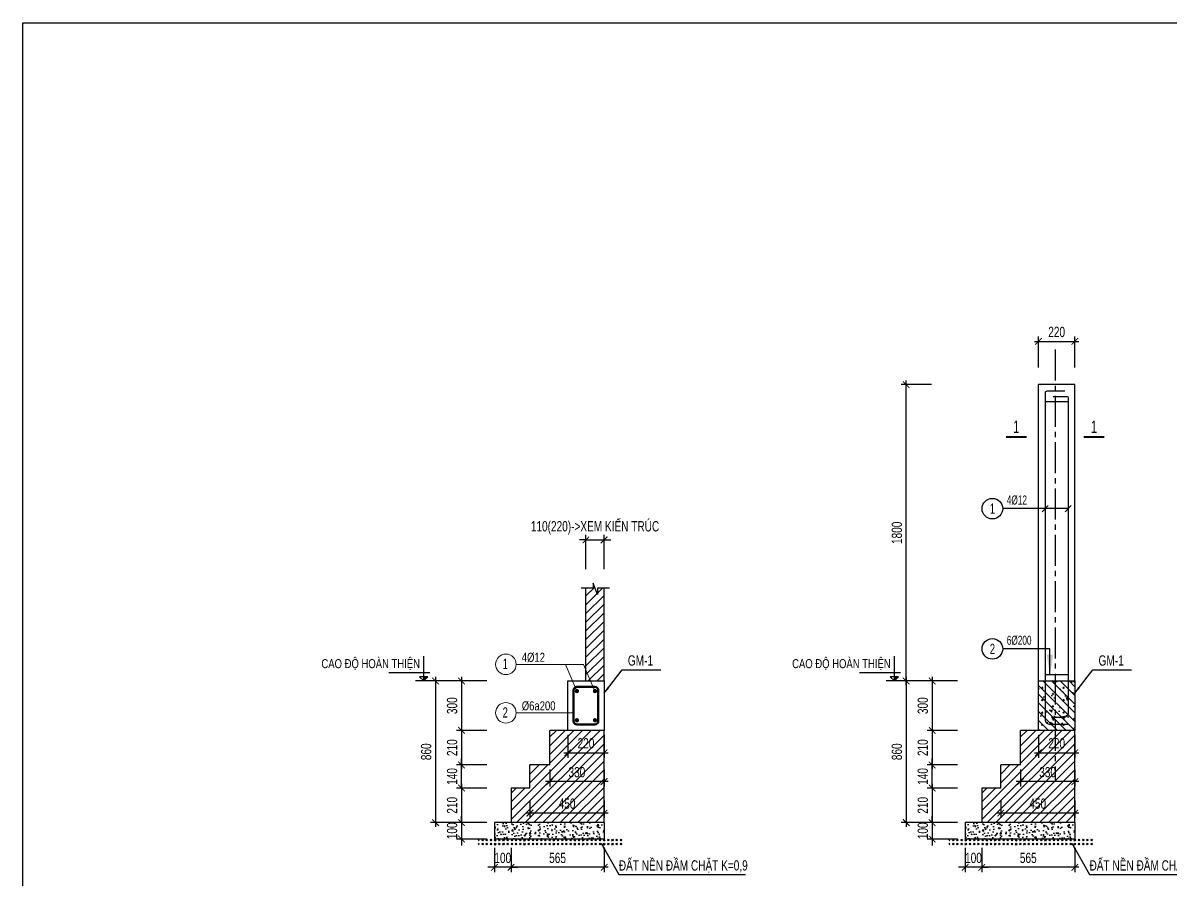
# Model space of a CAD drawing. Header units: millimetres. Extents: x 354914 to 384342, y 22525 to 116384.
# Drawn here: x 360951 to 367916, y 98535 to 103735 of the extents above; entities that cross this region are included whole.
import ezdxf
from ezdxf.enums import TextEntityAlignment as Align

# ---------------------------------------------------------------- set-up
doc = ezdxf.new("R2010")
doc.units = ezdxf.units.MM
doc.header["$LTSCALE"] = 250
doc.header["$MEASUREMENT"] = 0
doc.header["$PDMODE"] = 34
doc.header["$PDSIZE"] = 100
doc.linetypes.add('CENTER2', pattern=[1.125, 0.75, -0.125, 0.125, -0.125])
doc.layers.get('0').update_dxf_attribs({"lineweight": 20})
doc.layers.get('DEFPOINTS').update_dxf_attribs({"color": 6, "lineweight": 20})
for name, color, linetype in [('1', 1, 'Continuous'), ('3', 3, 'Continuous'), ('8', 8, 'Continuous'), ('9', 9, 'Continuous'), ('CDC_06.TEXT', 2, 'Continuous'), ('CHI', 1, 'Continuous'), ('KCS_BORDER', 3, 'Continuous'), ('KCS_DIM', 1, 'Continuous'), ('KCS_HATCH', 201, 'Continuous'), ('KCS_STEEL', 4, 'Continuous'), ('net 005', 8, 'Continuous')]:
    doc.layers.add(name, color=color, linetype=linetype)
for name, color, linetype, lineweight in [('CDC.02.DIM', 1, 'Continuous', 18), ('CDC.05.STEEL', 4, 'Continuous', 50), ('CDC.06.TEXT', 2, 'Continuous', 18)]:
    doc.layers.add(name, color=color, linetype=linetype, lineweight=lineweight)
doc.styles.add('Arial', font='arial.ttf', dxfattribs={"width": 0.9, "height": 220})
doc.styles.add('ARRIALLL', font='arial.ttf', dxfattribs={"width": 0.65})
doc.styles.add('KCS_SMTEXT', font='arial.ttf', dxfattribs={"width": 0.7})
doc.styles.add('romans', font='arial.ttf', dxfattribs={"width": 0.65})
doc.styles.add('SMTEXT', font='arial.ttf', dxfattribs={"width": 0.75})
doc.dimstyles.new('KCS_DIM25', dxfattribs={"dimscale": 25, "dimtxt": 2.5, "dimasz": 1.6, "dimexe": 1.2, "dimexo": 0, "dimgap": 1, "dimtad": 1, "dimdec": 0, "dimzin": 0, "dimdsep": 46, "dimtxsty": 'KCS_SMTEXT', "dimblk": 'ARCHTICK', "dimcen": 0, "dimdle": 1, "dimclrd": 256, "dimclre": 256, "dimclrt": 2, "dimadec": 0, "dimazin": 0, "dimtfac": 1, "dimtdec": 0, "dimtix": 1, "dimtmove": 2, "dimatfit": 3, "dimfxl": 1, "dimtolj": 1, "dimtzin": 0, "dimarcsym": 0})
doc.dimstyles.new('KCS_DIM75', dxfattribs={"dimscale": 75, "dimtxt": 2.5, "dimasz": 1.6, "dimexe": 1.2, "dimexo": 0, "dimgap": 1, "dimtad": 1, "dimdec": 0, "dimzin": 0, "dimdsep": 46, "dimtxsty": 'KCS_SMTEXT', "dimblk": 'ARCHTICK', "dimcen": 0, "dimdle": 1, "dimclrd": 256, "dimclre": 256, "dimclrt": 2, "dimadec": 0, "dimazin": 0, "dimtfac": 1, "dimtdec": 0, "dimtix": 1, "dimtmove": 2, "dimatfit": 3, "dimfxl": 1, "dimtolj": 1, "dimtzin": 0, "dimarcsym": 0})
pattern_1 = [(45, (-2093025.634, -1155889.908), (-26.5165043, 26.5165043), [])]

# ---------------------------------------------------------------- blocks, each defined once
blk = doc.blocks.new('_ArchTick')
at = {"color": 0, "linetype": 'ByBlock', "const_width": 0.15}
blk.add_lwpolyline([(-0.5, -0.5), (0.5, 0.5)], dxfattribs=at)
blk = doc.blocks.new('*D78')
at = {"layer": 'DEFPOINTS', "color": 0, "transparency": 16777216}
for p in [(363767, 99738.2), (363456.1, 98878.2), (363767, 98878.2)]:
    blk.add_point(p, dxfattribs=at)
at = {"layer": 'KCS_DIM', "lineweight": -2, "transparency": 16777216}
for p, q in [((363456.1, 99763.2), (363456.1, 98853.2)), ((363767, 99738.2), (363426.1, 99738.2)), ((363767, 98878.2), (363426.1, 98878.2))]:
    blk.add_line(p, q, dxfattribs=at)
at = {"layer": 'KCS_DIM', "lineweight": -2, "transparency": 16777216, "xscale": 40, "yscale": 40, "zscale": 40}
for p, rotation in [((363456.1, 99738.2), 90), ((363456.1, 98878.2), 270)]:
    blk.add_blockref('_ArchTick', p, dxfattribs=dict(at, rotation=rotation))
at = {"layer": 'KCS_DIM', "color": 2, "transparency": 16777216, "insert": (363399.2, 99308.2), "char_height": 62.5, "attachment_point": 5, "rotation": 90, "style": 'KCS_SMTEXT'}
blk.add_mtext('\\A1;860', dxfattribs=at)
blk = doc.blocks.new('*D79')
at = {"layer": 'DEFPOINTS', "color": 0, "transparency": 16777216}
for p in [(364149.4, 99200.1), (364479.4, 99200.1), (364149.4, 99127.1)]:
    blk.add_point(p, dxfattribs=at)
at = {"layer": 'KCS_DIM', "lineweight": -2, "transparency": 16777216}
for p, q in [((364149.4, 99200.1), (364149.4, 99097.1)), ((364479.4, 99200.1), (364479.4, 99097.1)), ((364504.4, 99127.1), (364124.4, 99127.1))]:
    blk.add_line(p, q, dxfattribs=at)
at = {"layer": 'KCS_DIM', "lineweight": -2, "transparency": 16777216, "xscale": 40, "yscale": 40, "zscale": 40, "rotation": 180}
blk.add_blockref('_ArchTick', (364149.4, 99127.1), dxfattribs=at)
at = {"layer": 'KCS_DIM', "lineweight": -2, "transparency": 16777216, "xscale": 40, "yscale": 40, "zscale": 40}
blk.add_blockref('_ArchTick', (364479.4, 99127.1), dxfattribs=at)
at = {"layer": 'KCS_DIM', "color": 2, "transparency": 16777216, "insert": (364314.4, 99184), "char_height": 62.5, "attachment_point": 5, "style": 'KCS_SMTEXT'}
blk.add_mtext('\\A1;330', dxfattribs=at)
blk = doc.blocks.new('*D80')
at = {"layer": 'DEFPOINTS', "color": 0, "transparency": 16777216}
for p in [(363914.4, 98725.2), (364479.4, 98725.2), (363914.4, 98606.5)]:
    blk.add_point(p, dxfattribs=at)
at = {"layer": 'KCS_DIM', "lineweight": -2, "transparency": 16777216}
for p, q in [((363914.4, 98725.2), (363914.4, 98576.5)), ((364479.4, 98725.2), (364479.4, 98576.5)), ((364504.4, 98606.5), (363889.4, 98606.5))]:
    blk.add_line(p, q, dxfattribs=at)
at = {"layer": 'KCS_DIM', "lineweight": -2, "transparency": 16777216, "xscale": 40, "yscale": 40, "zscale": 40, "rotation": 180}
blk.add_blockref('_ArchTick', (363914.4, 98606.5), dxfattribs=at)
at = {"layer": 'KCS_DIM', "lineweight": -2, "transparency": 16777216, "xscale": 40, "yscale": 40, "zscale": 40}
blk.add_blockref('_ArchTick', (364479.4, 98606.5), dxfattribs=at)
at = {"layer": 'KCS_DIM', "color": 2, "transparency": 16777216, "insert": (364196.9, 98663.4), "char_height": 62.5, "attachment_point": 5, "style": 'KCS_SMTEXT'}
blk.add_mtext('\\A1;565', dxfattribs=at)
blk = doc.blocks.new('*D81')
at = {"layer": 'DEFPOINTS', "color": 0, "transparency": 16777216}
for p in [(363613.7, 99228.2), (363767, 99228.2), (363767, 99088.2)]:
    blk.add_point(p, dxfattribs=at)
at = {"layer": 'KCS_DIM', "lineweight": -2, "transparency": 16777216}
for p, q in [((363613.7, 99228.2), (363613.7, 99268.2)), ((363767, 99228.2), (363583.7, 99228.2)), ((363613.7, 99088.2), (363613.7, 99228.2)), ((363767, 99088.2), (363583.7, 99088.2)), ((363613.7, 99088.2), (363613.7, 99048.2))]:
    blk.add_line(p, q, dxfattribs=at)
at = {"layer": 'KCS_DIM', "lineweight": -2, "transparency": 16777216, "xscale": 40, "yscale": 40, "zscale": 40}
for p, rotation in [((363613.7, 99228.2), 270), ((363613.7, 99088.2), 90)]:
    blk.add_blockref('_ArchTick', p, dxfattribs=dict(at, rotation=rotation))
at = {"layer": 'KCS_DIM', "color": 2, "transparency": 16777216, "insert": (363556.8, 99158.2), "char_height": 62.5, "attachment_point": 5, "rotation": 90, "style": 'KCS_SMTEXT'}
blk.add_mtext('\\A1;140', dxfattribs=at)
blk = doc.blocks.new('*D82')
at = {"layer": 'DEFPOINTS', "color": 0, "transparency": 16777216}
for p in [(363767, 99738.2), (363613.7, 99438.2), (363767, 99438.2)]:
    blk.add_point(p, dxfattribs=at)
at = {"layer": 'KCS_DIM', "lineweight": -2, "transparency": 16777216}
for p, q in [((363613.7, 99763.2), (363613.7, 99413.2)), ((363767, 99738.2), (363583.7, 99738.2)), ((363767, 99438.2), (363583.7, 99438.2))]:
    blk.add_line(p, q, dxfattribs=at)
at = {"layer": 'KCS_DIM', "lineweight": -2, "transparency": 16777216, "xscale": 40, "yscale": 40, "zscale": 40}
for p, rotation in [((363613.7, 99738.2), 90), ((363613.7, 99438.2), 270)]:
    blk.add_blockref('_ArchTick', p, dxfattribs=dict(at, rotation=rotation))
at = {"layer": 'KCS_DIM', "color": 2, "transparency": 16777216, "insert": (363556.7, 99588.2), "char_height": 62.5, "attachment_point": 5, "rotation": 90, "style": 'KCS_SMTEXT'}
blk.add_mtext('\\A1;300', dxfattribs=at)
blk = doc.blocks.new('*D83')
at = {"layer": 'DEFPOINTS', "color": 0, "transparency": 16777216}
for p in [(363767, 99438.2), (363613.7, 99228.2), (363767, 99228.2)]:
    blk.add_point(p, dxfattribs=at)
at = {"layer": 'KCS_DIM', "lineweight": -2, "transparency": 16777216}
for p, q in [((363613.7, 99463.2), (363613.7, 99203.2)), ((363767, 99438.2), (363583.7, 99438.2)), ((363767, 99228.2), (363583.7, 99228.2))]:
    blk.add_line(p, q, dxfattribs=at)
at = {"layer": 'KCS_DIM', "lineweight": -2, "transparency": 16777216, "xscale": 40, "yscale": 40, "zscale": 40}
for p, rotation in [((363613.7, 99438.2), 90), ((363613.7, 99228.2), 270)]:
    blk.add_blockref('_ArchTick', p, dxfattribs=dict(at, rotation=rotation))
at = {"layer": 'KCS_DIM', "color": 2, "transparency": 16777216, "insert": (363556.8, 99333.2), "char_height": 62.5, "attachment_point": 5, "rotation": 90, "style": 'KCS_SMTEXT'}
blk.add_mtext('\\A1;210', dxfattribs=at)
blk = doc.blocks.new('A$C160E078A')
at = {"layer": '9', "ltscale": 3}
blk.add_hatch(color=256, dxfattribs=at).paths.add_polyline_path([(2, 1), (1, 1), (2, 0)])
for p, q in [((2, 0), (2, 6)), ((0, 0), (4, 0)), ((0.5, 2), (10.5, 2)), ((1, 1), (3, 1)), ((2, 0), (1, 1)), ((2, 0), (3, 1))]:
    blk.add_line(p, q, dxfattribs=at)
blk = doc.blocks.new('*D84')
at = {"layer": 'DEFPOINTS', "color": 0, "transparency": 16777216}
for p in [(364479.4, 100595.2), (364369.4, 100417.2), (364479.4, 100417.2)]:
    blk.add_point(p, dxfattribs=at)
at = {"layer": 'KCS_DIM', "lineweight": -2, "transparency": 16777216}
for p, q in [((364369.4, 100595.2), (364329.4, 100595.2)), ((364369.4, 100417.2), (364369.4, 100625.2)), ((364369.4, 100595.2), (364479.4, 100595.2)), ((364479.4, 100417.2), (364479.4, 100625.2)), ((364479.4, 100595.2), (364519.4, 100595.2))]:
    blk.add_line(p, q, dxfattribs=at)
at = {"layer": 'KCS_DIM', "lineweight": -2, "transparency": 16777216, "xscale": 40, "yscale": 40, "zscale": 40}
blk.add_blockref('_ArchTick', (364369.4, 100595.2), dxfattribs=at)
at = {"layer": 'KCS_DIM', "lineweight": -2, "transparency": 16777216, "xscale": 40, "yscale": 40, "zscale": 40, "rotation": 180}
blk.add_blockref('_ArchTick', (364479.4, 100595.2), dxfattribs=at)
at = {"layer": 'KCS_DIM', "color": 2, "transparency": 16777216, "insert": (364424.4, 100668.6), "char_height": 62.5, "attachment_point": 5, "style": 'KCS_SMTEXT'}
blk.add_mtext('\\A1;110(220)->XEM KIẾN TRÚC', dxfattribs=at)
blk = doc.blocks.new('*D85')
at = {"layer": 'DEFPOINTS', "color": 0, "transparency": 16777216}
for p in [(363767, 98878.2), (363613.7, 98778.2), (363767, 98778.2)]:
    blk.add_point(p, dxfattribs=at)
at = {"layer": 'KCS_DIM', "lineweight": -2, "transparency": 16777216}
for p, q in [((363613.7, 98878.2), (363613.7, 98918.2)), ((363767, 98878.2), (363583.7, 98878.2)), ((363613.7, 98878.2), (363613.7, 98778.2)), ((363767, 98778.2), (363583.7, 98778.2)), ((363613.7, 98778.2), (363613.7, 98738.2))]:
    blk.add_line(p, q, dxfattribs=at)
at = {"layer": 'KCS_DIM', "lineweight": -2, "transparency": 16777216, "xscale": 40, "yscale": 40, "zscale": 40}
for p, rotation in [((363613.7, 98878.2), 270), ((363613.7, 98778.2), 90)]:
    blk.add_blockref('_ArchTick', p, dxfattribs=dict(at, rotation=rotation))
at = {"layer": 'KCS_DIM', "color": 2, "transparency": 16777216, "insert": (363556.8, 98828.2), "char_height": 62.5, "attachment_point": 5, "rotation": 90, "style": 'KCS_SMTEXT'}
blk.add_mtext('\\A1;100', dxfattribs=at)
blk = doc.blocks.new('*D86')
at = {"layer": 'DEFPOINTS', "color": 0, "transparency": 16777216}
for p in [(363814, 98725.2), (363914.4, 98725.2), (363814, 98606.5)]:
    blk.add_point(p, dxfattribs=at)
at = {"layer": 'KCS_DIM', "lineweight": -2, "transparency": 16777216}
for p, q in [((363814, 98725.2), (363814, 98576.5)), ((363914.4, 98725.2), (363914.4, 98576.5)), ((363814, 98606.5), (363774, 98606.5)), ((363914.4, 98606.5), (363814, 98606.5)), ((363914.4, 98606.5), (363954.4, 98606.5))]:
    blk.add_line(p, q, dxfattribs=at)
at = {"layer": 'KCS_DIM', "lineweight": -2, "transparency": 16777216, "xscale": 40, "yscale": 40, "zscale": 40}
blk.add_blockref('_ArchTick', (363814, 98606.5), dxfattribs=at)
at = {"layer": 'KCS_DIM', "lineweight": -2, "transparency": 16777216, "xscale": 40, "yscale": 40, "zscale": 40, "rotation": 180}
blk.add_blockref('_ArchTick', (363914.4, 98606.5), dxfattribs=at)
at = {"layer": 'KCS_DIM', "color": 2, "transparency": 16777216, "insert": (363864.2, 98663.4), "char_height": 62.5, "attachment_point": 5, "style": 'KCS_SMTEXT'}
blk.add_mtext('\\A1;100', dxfattribs=at)
blk = doc.blocks.new('*D87')
at = {"layer": 'DEFPOINTS', "color": 0, "transparency": 16777216}
for p in [(364259.4, 99412.2), (364479.4, 99412.2), (364479.4, 99302.2)]:
    blk.add_point(p, dxfattribs=at)
at = {"layer": 'KCS_DIM', "lineweight": -2, "transparency": 16777216}
for p, q in [((364259.4, 99412.2), (364259.4, 99272.2)), ((364479.4, 99412.2), (364479.4, 99272.2)), ((364234.4, 99302.2), (364504.4, 99302.2))]:
    blk.add_line(p, q, dxfattribs=at)
at = {"layer": 'KCS_DIM', "lineweight": -2, "transparency": 16777216, "xscale": 40, "yscale": 40, "zscale": 40, "rotation": 180}
blk.add_blockref('_ArchTick', (364259.4, 99302.2), dxfattribs=at)
at = {"layer": 'KCS_DIM', "lineweight": -2, "transparency": 16777216, "xscale": 40, "yscale": 40, "zscale": 40}
blk.add_blockref('_ArchTick', (364479.4, 99302.2), dxfattribs=at)
at = {"layer": 'KCS_DIM', "color": 2, "transparency": 16777216, "insert": (364369.4, 99359.2), "char_height": 62.5, "attachment_point": 5, "style": 'KCS_SMTEXT'}
blk.add_mtext('\\A1;220', dxfattribs=at)
blk = doc.blocks.new('*D88')
at = {"layer": 'DEFPOINTS', "color": 0, "transparency": 16777216}
for p in [(363767, 99088.2), (363613.7, 98878.2), (363767, 98878.2)]:
    blk.add_point(p, dxfattribs=at)
at = {"layer": 'KCS_DIM', "lineweight": -2, "transparency": 16777216}
for p, q in [((363767, 99088.2), (363583.7, 99088.2)), ((363613.7, 99113.2), (363613.7, 98853.2)), ((363767, 98878.2), (363583.7, 98878.2))]:
    blk.add_line(p, q, dxfattribs=at)
at = {"layer": 'KCS_DIM', "lineweight": -2, "transparency": 16777216, "xscale": 40, "yscale": 40, "zscale": 40}
for p, rotation in [((363613.7, 99088.2), 90), ((363613.7, 98878.2), 270)]:
    blk.add_blockref('_ArchTick', p, dxfattribs=dict(at, rotation=rotation))
at = {"layer": 'KCS_DIM', "color": 2, "transparency": 16777216, "insert": (363556.8, 98983.2), "char_height": 62.5, "attachment_point": 5, "rotation": 90, "style": 'KCS_SMTEXT'}
blk.add_mtext('\\A1;210', dxfattribs=at)
blk = doc.blocks.new('*D89')
at = {"layer": 'DEFPOINTS', "color": 0, "transparency": 16777216}
for p in [(364029.4, 99012.1), (364479.4, 99012.1), (364029.4, 98936.1)]:
    blk.add_point(p, dxfattribs=at)
at = {"layer": 'KCS_DIM', "lineweight": -2, "transparency": 16777216}
for p, q in [((364029.4, 99012.1), (364029.4, 98906.1)), ((364479.4, 99012.1), (364479.4, 98906.1)), ((364504.4, 98936.1), (364004.4, 98936.1))]:
    blk.add_line(p, q, dxfattribs=at)
at = {"layer": 'KCS_DIM', "lineweight": -2, "transparency": 16777216, "xscale": 40, "yscale": 40, "zscale": 40, "rotation": 180}
blk.add_blockref('_ArchTick', (364029.4, 98936.1), dxfattribs=at)
at = {"layer": 'KCS_DIM', "lineweight": -2, "transparency": 16777216, "xscale": 40, "yscale": 40, "zscale": 40}
blk.add_blockref('_ArchTick', (364479.4, 98936.1), dxfattribs=at)
at = {"layer": 'KCS_DIM', "color": 2, "transparency": 16777216, "insert": (364254.4, 98993), "char_height": 62.5, "attachment_point": 5, "style": 'KCS_SMTEXT'}
blk.add_mtext('\\A1;450', dxfattribs=at)
blk = doc.blocks.new('*D90')
at = {"layer": 'DEFPOINTS', "color": 0, "transparency": 16777216}
for p in [(366625, 99738.2), (366314.1, 98878.2), (366625, 98878.2)]:
    blk.add_point(p, dxfattribs=at)
at = {"layer": 'KCS_DIM', "lineweight": -2, "transparency": 16777216}
for p, q in [((366314.1, 99763.2), (366314.1, 98853.2)), ((366625, 99738.2), (366284.1, 99738.2)), ((366625, 98878.2), (366284.1, 98878.2))]:
    blk.add_line(p, q, dxfattribs=at)
at = {"layer": 'KCS_DIM', "lineweight": -2, "transparency": 16777216, "xscale": 40, "yscale": 40, "zscale": 40}
for p, rotation in [((366314.1, 99738.2), 90), ((366314.1, 98878.2), 270)]:
    blk.add_blockref('_ArchTick', p, dxfattribs=dict(at, rotation=rotation))
at = {"layer": 'KCS_DIM', "color": 2, "transparency": 16777216, "insert": (366257.2, 99308.2), "char_height": 62.5, "attachment_point": 5, "rotation": 90, "style": 'KCS_SMTEXT'}
blk.add_mtext('\\A1;860', dxfattribs=at)
blk = doc.blocks.new('*D91')
at = {"layer": 'DEFPOINTS', "color": 0, "transparency": 16777216}
for p in [(367007.4, 99200.1), (367337.4, 99200.1), (367007.4, 99127.1)]:
    blk.add_point(p, dxfattribs=at)
at = {"layer": 'KCS_DIM', "lineweight": -2, "transparency": 16777216}
for p, q in [((367007.4, 99200.1), (367007.4, 99097.1)), ((367337.4, 99200.1), (367337.4, 99097.1)), ((367362.4, 99127.1), (366982.4, 99127.1))]:
    blk.add_line(p, q, dxfattribs=at)
at = {"layer": 'KCS_DIM', "lineweight": -2, "transparency": 16777216, "xscale": 40, "yscale": 40, "zscale": 40, "rotation": 180}
blk.add_blockref('_ArchTick', (367007.4, 99127.1), dxfattribs=at)
at = {"layer": 'KCS_DIM', "lineweight": -2, "transparency": 16777216, "xscale": 40, "yscale": 40, "zscale": 40}
blk.add_blockref('_ArchTick', (367337.4, 99127.1), dxfattribs=at)
at = {"layer": 'KCS_DIM', "color": 2, "transparency": 16777216, "insert": (367172.4, 99184), "char_height": 62.5, "attachment_point": 5, "style": 'KCS_SMTEXT'}
blk.add_mtext('\\A1;330', dxfattribs=at)
blk = doc.blocks.new('*D92')
at = {"layer": 'DEFPOINTS', "color": 0, "transparency": 16777216}
for p in [(366772.4, 98725.2), (367337.4, 98725.2), (366772.4, 98606.5)]:
    blk.add_point(p, dxfattribs=at)
at = {"layer": 'KCS_DIM', "lineweight": -2, "transparency": 16777216}
for p, q in [((366772.4, 98725.2), (366772.4, 98576.5)), ((367337.4, 98725.2), (367337.4, 98576.5)), ((367362.4, 98606.5), (366747.4, 98606.5))]:
    blk.add_line(p, q, dxfattribs=at)
at = {"layer": 'KCS_DIM', "lineweight": -2, "transparency": 16777216, "xscale": 40, "yscale": 40, "zscale": 40, "rotation": 180}
blk.add_blockref('_ArchTick', (366772.4, 98606.5), dxfattribs=at)
at = {"layer": 'KCS_DIM', "lineweight": -2, "transparency": 16777216, "xscale": 40, "yscale": 40, "zscale": 40}
blk.add_blockref('_ArchTick', (367337.4, 98606.5), dxfattribs=at)
at = {"layer": 'KCS_DIM', "color": 2, "transparency": 16777216, "insert": (367054.9, 98663.4), "char_height": 62.5, "attachment_point": 5, "style": 'KCS_SMTEXT'}
blk.add_mtext('\\A1;565', dxfattribs=at)
blk = doc.blocks.new('*D93')
at = {"layer": 'DEFPOINTS', "color": 0, "transparency": 16777216}
for p in [(366471.7, 99228.2), (366625, 99228.2), (366625, 99088.2)]:
    blk.add_point(p, dxfattribs=at)
at = {"layer": 'KCS_DIM', "lineweight": -2, "transparency": 16777216}
for p, q in [((366471.7, 99228.2), (366471.7, 99268.2)), ((366625, 99228.2), (366441.7, 99228.2)), ((366471.7, 99088.2), (366471.7, 99228.2)), ((366625, 99088.2), (366441.7, 99088.2)), ((366471.7, 99088.2), (366471.7, 99048.2))]:
    blk.add_line(p, q, dxfattribs=at)
at = {"layer": 'KCS_DIM', "lineweight": -2, "transparency": 16777216, "xscale": 40, "yscale": 40, "zscale": 40}
for p, rotation in [((366471.7, 99228.2), 270), ((366471.7, 99088.2), 90)]:
    blk.add_blockref('_ArchTick', p, dxfattribs=dict(at, rotation=rotation))
at = {"layer": 'KCS_DIM', "color": 2, "transparency": 16777216, "insert": (366414.8, 99158.2), "char_height": 62.5, "attachment_point": 5, "rotation": 90, "style": 'KCS_SMTEXT'}
blk.add_mtext('\\A1;140', dxfattribs=at)
blk = doc.blocks.new('*D94')
at = {"layer": 'DEFPOINTS', "color": 0, "transparency": 16777216}
for p in [(366625, 99738.2), (366471.7, 99438.2), (366625, 99438.2)]:
    blk.add_point(p, dxfattribs=at)
at = {"layer": 'KCS_DIM', "lineweight": -2, "transparency": 16777216}
for p, q in [((366471.7, 99763.2), (366471.7, 99413.2)), ((366625, 99738.2), (366441.7, 99738.2)), ((366625, 99438.2), (366441.7, 99438.2))]:
    blk.add_line(p, q, dxfattribs=at)
at = {"layer": 'KCS_DIM', "lineweight": -2, "transparency": 16777216, "xscale": 40, "yscale": 40, "zscale": 40}
for p, rotation in [((366471.7, 99738.2), 90), ((366471.7, 99438.2), 270)]:
    blk.add_blockref('_ArchTick', p, dxfattribs=dict(at, rotation=rotation))
at = {"layer": 'KCS_DIM', "color": 2, "transparency": 16777216, "insert": (366414.7, 99588.2), "char_height": 62.5, "attachment_point": 5, "rotation": 90, "style": 'KCS_SMTEXT'}
blk.add_mtext('\\A1;300', dxfattribs=at)
blk = doc.blocks.new('*D95')
at = {"layer": 'DEFPOINTS', "color": 0, "transparency": 16777216}
for p in [(366625, 99438.2), (366471.7, 99228.2), (366625, 99228.2)]:
    blk.add_point(p, dxfattribs=at)
at = {"layer": 'KCS_DIM', "lineweight": -2, "transparency": 16777216}
for p, q in [((366471.7, 99463.2), (366471.7, 99203.2)), ((366625, 99438.2), (366441.7, 99438.2)), ((366625, 99228.2), (366441.7, 99228.2))]:
    blk.add_line(p, q, dxfattribs=at)
at = {"layer": 'KCS_DIM', "lineweight": -2, "transparency": 16777216, "xscale": 40, "yscale": 40, "zscale": 40}
for p, rotation in [((366471.7, 99438.2), 90), ((366471.7, 99228.2), 270)]:
    blk.add_blockref('_ArchTick', p, dxfattribs=dict(at, rotation=rotation))
at = {"layer": 'KCS_DIM', "color": 2, "transparency": 16777216, "insert": (366414.8, 99333.2), "char_height": 62.5, "attachment_point": 5, "rotation": 90, "style": 'KCS_SMTEXT'}
blk.add_mtext('\\A1;210', dxfattribs=at)
blk = doc.blocks.new('*D96')
at = {"layer": 'DEFPOINTS', "color": 0, "transparency": 16777216}
for p in [(366625, 98878.2), (366471.7, 98778.2), (366625, 98778.2)]:
    blk.add_point(p, dxfattribs=at)
at = {"layer": 'KCS_DIM', "lineweight": -2, "transparency": 16777216}
for p, q in [((366471.7, 98878.2), (366471.7, 98918.2)), ((366625, 98878.2), (366441.7, 98878.2)), ((366471.7, 98878.2), (366471.7, 98778.2)), ((366625, 98778.2), (366441.7, 98778.2)), ((366471.7, 98778.2), (366471.7, 98738.2))]:
    blk.add_line(p, q, dxfattribs=at)
at = {"layer": 'KCS_DIM', "lineweight": -2, "transparency": 16777216, "xscale": 40, "yscale": 40, "zscale": 40}
for p, rotation in [((366471.7, 98878.2), 270), ((366471.7, 98778.2), 90)]:
    blk.add_blockref('_ArchTick', p, dxfattribs=dict(at, rotation=rotation))
at = {"layer": 'KCS_DIM', "color": 2, "transparency": 16777216, "insert": (366414.8, 98828.2), "char_height": 62.5, "attachment_point": 5, "rotation": 90, "style": 'KCS_SMTEXT'}
blk.add_mtext('\\A1;100', dxfattribs=at)
blk = doc.blocks.new('*D97')
at = {"layer": 'DEFPOINTS', "color": 0, "transparency": 16777216}
for p in [(366672, 98725.2), (366772.4, 98725.2), (366672, 98606.5)]:
    blk.add_point(p, dxfattribs=at)
at = {"layer": 'KCS_DIM', "lineweight": -2, "transparency": 16777216}
for p, q in [((366672, 98725.2), (366672, 98576.5)), ((366772.4, 98725.2), (366772.4, 98576.5)), ((366672, 98606.5), (366632, 98606.5)), ((366772.4, 98606.5), (366672, 98606.5)), ((366772.4, 98606.5), (366812.4, 98606.5))]:
    blk.add_line(p, q, dxfattribs=at)
at = {"layer": 'KCS_DIM', "lineweight": -2, "transparency": 16777216, "xscale": 40, "yscale": 40, "zscale": 40}
blk.add_blockref('_ArchTick', (366672, 98606.5), dxfattribs=at)
at = {"layer": 'KCS_DIM', "lineweight": -2, "transparency": 16777216, "xscale": 40, "yscale": 40, "zscale": 40, "rotation": 180}
blk.add_blockref('_ArchTick', (366772.4, 98606.5), dxfattribs=at)
at = {"layer": 'KCS_DIM', "color": 2, "transparency": 16777216, "insert": (366722.2, 98663.4), "char_height": 62.5, "attachment_point": 5, "style": 'KCS_SMTEXT'}
blk.add_mtext('\\A1;100', dxfattribs=at)
blk = doc.blocks.new('*D98')
at = {"layer": 'DEFPOINTS', "color": 0, "transparency": 16777216}
for p in [(367117.4, 99412.2), (367337.4, 99412.2), (367337.4, 99302.2)]:
    blk.add_point(p, dxfattribs=at)
at = {"layer": 'KCS_DIM', "lineweight": -2, "transparency": 16777216}
for p, q in [((367117.4, 99412.2), (367117.4, 99272.2)), ((367337.4, 99412.2), (367337.4, 99272.2)), ((367092.4, 99302.2), (367362.4, 99302.2))]:
    blk.add_line(p, q, dxfattribs=at)
at = {"layer": 'KCS_DIM', "lineweight": -2, "transparency": 16777216, "xscale": 40, "yscale": 40, "zscale": 40, "rotation": 180}
blk.add_blockref('_ArchTick', (367117.4, 99302.2), dxfattribs=at)
at = {"layer": 'KCS_DIM', "lineweight": -2, "transparency": 16777216, "xscale": 40, "yscale": 40, "zscale": 40}
blk.add_blockref('_ArchTick', (367337.4, 99302.2), dxfattribs=at)
at = {"layer": 'KCS_DIM', "color": 2, "transparency": 16777216, "insert": (367227.4, 99359.2), "char_height": 62.5, "attachment_point": 5, "style": 'KCS_SMTEXT'}
blk.add_mtext('\\A1;220', dxfattribs=at)
blk = doc.blocks.new('*D99')
at = {"layer": 'DEFPOINTS', "color": 0, "transparency": 16777216}
for p in [(366625, 99088.2), (366471.7, 98878.2), (366625, 98878.2)]:
    blk.add_point(p, dxfattribs=at)
at = {"layer": 'KCS_DIM', "lineweight": -2, "transparency": 16777216}
for p, q in [((366625, 99088.2), (366441.7, 99088.2)), ((366471.7, 99113.2), (366471.7, 98853.2)), ((366625, 98878.2), (366441.7, 98878.2))]:
    blk.add_line(p, q, dxfattribs=at)
at = {"layer": 'KCS_DIM', "lineweight": -2, "transparency": 16777216, "xscale": 40, "yscale": 40, "zscale": 40}
for p, rotation in [((366471.7, 99088.2), 90), ((366471.7, 98878.2), 270)]:
    blk.add_blockref('_ArchTick', p, dxfattribs=dict(at, rotation=rotation))
at = {"layer": 'KCS_DIM', "color": 2, "transparency": 16777216, "insert": (366414.8, 98983.2), "char_height": 62.5, "attachment_point": 5, "rotation": 90, "style": 'KCS_SMTEXT'}
blk.add_mtext('\\A1;210', dxfattribs=at)
blk = doc.blocks.new('*D100')
at = {"layer": 'DEFPOINTS', "color": 0, "transparency": 16777216}
for p in [(366887.4, 99012.1), (367337.4, 99012.1), (366887.4, 98936.1)]:
    blk.add_point(p, dxfattribs=at)
at = {"layer": 'KCS_DIM', "lineweight": -2, "transparency": 16777216}
for p, q in [((366887.4, 99012.1), (366887.4, 98906.1)), ((367337.4, 99012.1), (367337.4, 98906.1)), ((367362.4, 98936.1), (366862.4, 98936.1))]:
    blk.add_line(p, q, dxfattribs=at)
at = {"layer": 'KCS_DIM', "lineweight": -2, "transparency": 16777216, "xscale": 40, "yscale": 40, "zscale": 40, "rotation": 180}
blk.add_blockref('_ArchTick', (366887.4, 98936.1), dxfattribs=at)
at = {"layer": 'KCS_DIM', "lineweight": -2, "transparency": 16777216, "xscale": 40, "yscale": 40, "zscale": 40}
blk.add_blockref('_ArchTick', (367337.4, 98936.1), dxfattribs=at)
at = {"layer": 'KCS_DIM', "color": 2, "transparency": 16777216, "insert": (367112.4, 98993), "char_height": 62.5, "attachment_point": 5, "style": 'KCS_SMTEXT'}
blk.add_mtext('\\A1;450', dxfattribs=at)
blk = doc.blocks.new('*D101')
at = {"layer": 'DEFPOINTS', "color": 0, "transparency": 16777216}
for p in [(367337.4, 101801.1), (367117.4, 101642.1), (367337.4, 101642.1)]:
    blk.add_point(p, dxfattribs=at)
at = {"layer": 'KCS_DIM', "lineweight": -2, "transparency": 16777216}
for p, q in [((367117.4, 101642.1), (367117.4, 101831.1)), ((367337.4, 101642.1), (367337.4, 101831.1)), ((367092.4, 101801.1), (367362.4, 101801.1))]:
    blk.add_line(p, q, dxfattribs=at)
at = {"layer": 'KCS_DIM', "lineweight": -2, "transparency": 16777216, "xscale": 40, "yscale": 40, "zscale": 40, "rotation": 180}
blk.add_blockref('_ArchTick', (367117.4, 101801.1), dxfattribs=at)
at = {"layer": 'KCS_DIM', "lineweight": -2, "transparency": 16777216, "xscale": 40, "yscale": 40, "zscale": 40}
blk.add_blockref('_ArchTick', (367337.4, 101801.1), dxfattribs=at)
at = {"layer": 'KCS_DIM', "color": 2, "transparency": 16777216, "insert": (367227.4, 101858), "char_height": 62.5, "attachment_point": 5, "style": 'KCS_SMTEXT'}
blk.add_mtext('\\A1;220', dxfattribs=at)
blk = doc.blocks.new('*D102')
at = {"layer": 'DEFPOINTS', "color": 0, "transparency": 16777216}
for p in [(366314.1, 101538.2), (366466.4, 101538.2), (366466.4, 99738.2)]:
    blk.add_point(p, dxfattribs=at)
at = {"layer": 'KCS_DIM', "lineweight": -2, "transparency": 16777216}
for p, q in [((366314.1, 99713.2), (366314.1, 101563.2)), ((366466.4, 101538.2), (366284.1, 101538.2)), ((366466.4, 99738.2), (366284.1, 99738.2))]:
    blk.add_line(p, q, dxfattribs=at)
at = {"layer": 'KCS_DIM', "lineweight": -2, "transparency": 16777216, "xscale": 40, "yscale": 40, "zscale": 40}
for p, rotation in [((366314.1, 101538.2), 90), ((366314.1, 99738.2), 270)]:
    blk.add_blockref('_ArchTick', p, dxfattribs=dict(at, rotation=rotation))
at = {"layer": 'KCS_DIM', "color": 2, "transparency": 16777216, "insert": (366257.2, 100638.2), "char_height": 62.5, "attachment_point": 5, "rotation": 90, "style": 'KCS_SMTEXT'}
blk.add_mtext('\\A1;1800', dxfattribs=at)

msp = doc.modelspace()

# ---------------------------------------------------------------- hatches: boundary and pattern name
at = {"layer": 'CDC.05.STEEL'}
for points in [[(364301.5, 99676.8, 1), (364327.6, 99676.8, 1)], [(364410.9, 99676.8, 1), (364437, 99676.8, 1)], [(364301.5, 99499.7, 1), (364327.6, 99499.7, 1)], [(364410.9, 99499.7, 1), (364437, 99499.7, 1)]]:
    msp.add_hatch(color=256, dxfattribs=at).paths.add_polyline_path(points)
at = {"layer": 'KCS_HATCH', "lineweight": -2, "ltscale": 3}
h = msp.add_hatch(dxfattribs=at)
h.set_pattern_fill('ANSI31', color=256, scale=300, style=0)
h.set_pattern_definition(pattern_1)
h.paths.add_polyline_path([(364479.4, 100302.6), (364438.9, 100302.6), (364438.9, 100263.2), (364412.1, 100331.8), (364412.1, 100302.6), (364369.4, 100302.6), (364369.4, 99805.4), (364397.9, 99738.2), (364479.4, 99738.2)])
h.paths.add_polyline_path([(364369.4, 99805.4), (364369.4, 99738.2), (364397.9, 99738.2)], flags=17)
at = {"layer": 'KCS_HATCH', "ltscale": 3}
h = msp.add_hatch(dxfattribs=at)
h.set_pattern_fill('BETONG', color=256, scale=25, angle=90, pattern_type=2)
h.set_pattern_definition([(90, (-2093300.63, -1154567.91), (-129.9038106, 8e-15), [3.125, -71.875]), (90, (-2093306.05, -1154567.91), (-129.9038106, 8e-15), [3.125, -71.875]), (210, (-2093300.63, -1154567.91), (64.951905, -112.5), [3.125, -71.875]), (210, (-2093303.34, -1154563.22), (64.951905, -112.5), [3.125, -71.875]), (90, (-2093365.59, -1154530.41), (-129.9038106, 8e-15), [3.125, -71.875]), (90, (-2093371, -1154530.41), (-129.9038106, 8e-15), [3.125, -71.875]), (210, (-2093365.59, -1154530.41), (64.951905, -112.5), [3.125, -71.875]), (210, (-2093368.29, -1154525.72), (64.951905, -112.5), [3.125, -71.875]), (150, (-2093300.63, -1154564.78), (-64.951905, -112.5), [3.125, -71.875]), (150, (-2093303.34, -1154569.47), (-64.951905, -112.5), [3.125, -71.875]), (150, (-2093235.68, -1154527.28), (-64.951905, -112.5), [3.125, -71.875]), (150, (-2093238.39, -1154531.97), (-64.951905, -112.5), [3.125, -71.875]), (135, (-2093300.634, -1154567.908), (-26.5165043, -26.5165043), []), (140, (-2093300.63, -1154567.91), (15.688034, 179.315046), [18.75, -206.25]), (85, (-2093300.63, -1154567.9), (-188.048033, -34.687833), [15, -165]), (190.4514, (-2093299.33, -1154552.96), (-172.359886, 144.627345), [15.935047, -175.285528]), (136.1842, (-2093350.63, -1154567.9), (41.379754, 266.810262), [28.125, -309.375]), (186.6356, (-2093347.19, -1154545.67), (-243.529468, 233.665676), [23.902572, -262.92825]), (81.1842, (-2093350.63, -1154567.9), (-243.52965, 233.665486), [22.5, -247.5]), (111, (-2093338.13, -1154542.91), (100.654723, 149.226763), [18.75, -206.25]), (56, (-2093338.13, -1154542.9), (-181.287511, 60.828833), [15, -165]), (161.4514, (-2093329.75, -1154530.47), (-80.632624, 210.055657), [15.935047, -175.285528]), (127.5, (-2093300.634, -1154567.91), (-83.2234635, 3.0399638), [0, -163, 0, -167.5, 0, -165.625]), (97.5, (-2093300.63, -1154567.91), (-98.602928, 65.7673844), [0, -95.5, 0, -159.25, 0, -63.125]), (57.5, (-2093300.634, -1154623.66), (5.638718, 133.455609), [0, -62.5, 0, -195, 0, -258.75]), (47.5, (-2093300.63, -1154648.66), (-25.0262456, 145.7965423), [0, -81.25, 0, -129.5, 0, -183.75])])
h.paths.add_polyline_path([(367337.4, 99738.2), (367117.4, 99738.2), (367117.4, 99438.2), (367337.4, 99438.2)])
at = {"layer": 'KCS_HATCH', "lineweight": -2, "ltscale": 3}
h = msp.add_hatch(dxfattribs=at)
h.set_pattern_fill('ANSI31', color=256, scale=300, style=0)
h.set_pattern_definition(pattern_1)
h.paths.add_polyline_path([(364149.4, 99228.2), (364029.4, 99228.2), (364029.4, 99088.2), (363914.4, 99088.2), (363914.4, 98878.2), (364479.4, 98878.2), (364479.4, 99438.2), (364149.4, 99438.2)])
h = msp.add_hatch(dxfattribs=at)
h.set_pattern_fill('ANSI31', color=256, scale=300, style=0)
h.set_pattern_definition([(45, (-2090167.634, -1155889.908), (-26.5165043, 26.5165043), [])])
h.paths.add_polyline_path([(367007.4, 99228.2), (366887.4, 99228.2), (366887.4, 99088.2), (366772.4, 99088.2), (366772.4, 98878.2), (367337.4, 98878.2), (367337.4, 99438.2), (367007.4, 99438.2)])
h = msp.add_hatch(dxfattribs=at)
h.set_pattern_fill('AR-CONC', color=256, scale=10, style=0)
h.set_pattern_definition([(50, (222632.174, 107067.846), (71.726018, -6.275213), [7.5, -82.5]), (355, (222632.174, 107067.846), (-13.875133, 75.219213), [6, -66]), (100.4514, (222638.15, 107067.32), (57.850938, 68.943954), [6.37402, -70.11421]), (46.1842, (222632.17, 107087.85), (106.724105, -16.5519), [11.25, -123.75]), (96.6356, (222641.07, 107086.47), (93.46627, 97.41179), [9.56103, -105.1713]), (351.1842, (222632.17, 107087.85), (93.466195, 97.41186), [9, -99]), (21, (222642.174, 107082.846), (59.690705, -40.26189), [7.5, -82.5]), (326, (222642.174, 107082.846), (24.331533, 72.515005), [6, -66]), (71.4514, (222647.15, 107079.49), (84.022263, 32.25305), [6.37402, -70.11421]), (37.5, (222632.174, 107067.846), (1.2159855, 33.2893854), [0, -65.2, 0, -67, 0, -66.25]), (7.5, (222632.174, 107067.846), (26.306954, 39.441171), [0, -38.2, 0, -63.7, 0, -25.25]), (327.5, (222609.874, 107067.846), (53.3822436, -2.255487), [0, -25, 0, -78, 0, -103.5]), (317.5, (222599.874, 107067.846), (58.318617, 10.010498), [0, -32.5, 0, -51.8, 0, -73.5])])
h.paths.add_polyline_path([(363814, 98878.2), (364259, 98878.2), (364259, 98778.2), (363814, 98778.2)])
h.paths.add_polyline_path([(364479.4, 98778.2), (364479.4, 98878.2), (364259, 98878.2), (364259, 98778.2)])
h = msp.add_hatch(dxfattribs=at)
h.set_pattern_fill('AR-CONC', color=256, scale=10, style=0)
h.set_pattern_definition([(50, (225490.174, 107067.846), (71.726018, -6.275213), [7.5, -82.5]), (355, (225490.174, 107067.846), (-13.875133, 75.219213), [6, -66]), (100.4514, (225496.15, 107067.32), (57.850938, 68.943954), [6.37402, -70.11421]), (46.1842, (225490.17, 107087.85), (106.724105, -16.5519), [11.25, -123.75]), (96.6356, (225499.07, 107086.47), (93.46627, 97.41179), [9.56103, -105.1713]), (351.1842, (225490.17, 107087.85), (93.466195, 97.41186), [9, -99]), (21, (225500.174, 107082.846), (59.690705, -40.26189), [7.5, -82.5]), (326, (225500.174, 107082.846), (24.331533, 72.515005), [6, -66]), (71.4514, (225505.15, 107079.49), (84.022263, 32.25305), [6.37402, -70.11421]), (37.5, (225490.174, 107067.846), (1.2159855, 33.2893854), [0, -65.2, 0, -67, 0, -66.25]), (7.5, (225490.174, 107067.846), (26.306954, 39.441171), [0, -38.2, 0, -63.7, 0, -25.25]), (327.5, (225467.874, 107067.846), (53.3822436, -2.255487), [0, -25, 0, -78, 0, -103.5]), (317.5, (225457.874, 107067.846), (58.318617, 10.010498), [0, -32.5, 0, -51.8, 0, -73.5])])
h.paths.add_polyline_path([(366672, 98878.2), (367117, 98878.2), (367117, 98778.2), (366672, 98778.2)])
h.paths.add_polyline_path([(367337.4, 98778.2), (367337.4, 98878.2), (367117, 98878.2), (367117, 98778.2)])
at = {"layer": 'KCS_HATCH', "ltscale": 3}
h = msp.add_hatch(dxfattribs=at)
h.set_pattern_fill('GOST_GLASS', color=256, scale=3)
h.set_pattern_definition([(45, (-2129714.634, -1155696.256), (25.45584412, 0), [15, -21]), (45, (-2129708.27, -1155696.256), (25.45584412, 0), [6, -30]), (45, (-2129714.634, -1155689.892), (25.45584412, 0), [6, -30])])
h.paths.add_polyline_path([(363715.4, 98778.2), (364598.4, 98778.2), (364598.4, 98737.7), (363715.4, 98737.7)])
h = msp.add_hatch(dxfattribs=at)
h.set_pattern_fill('GOST_GLASS', color=256, scale=3)
h.set_pattern_definition([(45, (-2126856.634, -1155696.256), (25.45584412, 0), [15, -21]), (45, (-2126850.27, -1155696.256), (25.45584412, 0), [6, -30]), (45, (-2126856.634, -1155689.892), (25.45584412, 0), [6, -30])])
h.paths.add_polyline_path([(366573.4, 98778.2), (367456.4, 98778.2), (367456.4, 98737.7), (366573.4, 98737.7)])

# ---------------------------------------------------------------- linework, layer by layer
at = {"layer": '1'}
msp.add_lwpolyline([(360950.8, 103735.1), (374662.3, 103735.1), (374662.3, 94536.1), (360950.8, 94536.1)], close=True, dxfattribs=at)
at = {"layer": '1', "ltscale": 3, "const_width": 12.5}
for points in [[(366919.5, 101220.1), (367044.5, 101220.1)], [(367516.4, 101220.1), (367391.4, 101220.1)]]:
    msp.add_lwpolyline(points, dxfattribs=at)
at = {"layer": '3'}
for p, q in [((364259.4, 99438.2), (364259.4, 99738.2)), ((364259.4, 99738.2), (364479.4, 99738.2)), ((367117.4, 99438.2), (367117.4, 99738.2)), ((367117.4, 99738.2), (367337.4, 99738.2))]:
    msp.add_line(p, q, dxfattribs=at)
at = {"layer": '8', "lineweight": -2, "ltscale": 3}
msp.add_lwpolyline([(364511.5, 100302.6), (364438.9, 100302.6), (364438.9, 100263.2), (364412.1, 100331.8), (364412.1, 100302.6), (364340.8, 100302.6)], dxfattribs=at)
at = {"layer": 'CDC.02.DIM', "ltscale": 3}
for p, q in [((364354.9, 99839.3), (363945.8, 99839.3)), ((364314.5, 99676.8), (364245.5, 99839.3)), ((364423.9, 99676.8), (364354.9, 99839.3))]:
    msp.add_line(p, q, dxfattribs=at)
msp.add_lwpolyline([(364294.5, 99544.8), (363945.8, 99544.8)], dxfattribs=at)
for centre in [(363883.3, 99839.3), (363883.3, 99544.8)]:
    msp.add_circle(centre, 62.5, dxfattribs=at)
at = {"layer": 'CDC.05.STEEL', "linetype": 'Continuous'}
msp.add_lwpolyline([(364314.5, 99701.8), (364424, 99701.8, -0.414214), (364444, 99681.8), (364444, 99494.7, -0.414214), (364424, 99474.7), (364314.5, 99474.7, -0.414214), (364294.5, 99494.7), (364294.5, 99681.8, -0.414214)], format="xyb", close=True, dxfattribs=at)
at = {"layer": 'CHI', "ltscale": 3}
for centre in [(366837.2, 100785.1), (366837.2, 99933.1)]:
    msp.add_circle(centre, 62.5, dxfattribs=at)
at = {"layer": 'KCS_BORDER', "lineweight": -2, "ltscale": 3}
for p, q in [((367117.4, 99738.2), (367117.4, 101538.2)), ((367337.4, 101538.2), (367117.4, 101538.2)), ((367337.4, 99738.2), (367337.4, 101538.2)), ((364369.4, 99738.2), (364369.4, 100302.6)), ((364479.4, 99738.2), (364479.4, 100302.6)), ((364479.4, 99738.2), (364479.4, 99438.2)), ((367337.4, 99738.2), (367337.4, 99438.2)), ((364149.4, 99228.2), (364149.4, 99438.2)), ((364479.4, 99438.2), (364149.4, 99438.2)), ((364479.4, 98878.2), (364479.4, 99438.2)), ((367007.4, 99228.2), (367007.4, 99438.2)), ((367337.4, 99438.2), (367007.4, 99438.2)), ((367337.4, 98878.2), (367337.4, 99438.2)), ((364149.4, 99228.2), (364029.4, 99228.2)), ((364029.4, 99088.2), (364029.4, 99228.2)), ((367007.4, 99228.2), (366887.4, 99228.2)), ((366887.4, 99088.2), (366887.4, 99228.2)), ((364029.4, 99088.2), (363914.4, 99088.2)), ((366887.4, 99088.2), (366772.4, 99088.2)), ((363814, 98878.2), (363814, 98778.2)), ((364479.4, 98878.2), (363814, 98878.2)), ((364479.4, 98878.2), (364479.4, 98778.2)), ((366672, 98878.2), (366672, 98778.2)), ((367337.4, 98878.2), (366672, 98878.2)), ((367337.4, 98878.2), (367337.4, 98778.2)), ((364479.4, 98778.2), (363814, 98778.2)), ((367337.4, 98778.2), (366672, 98778.2))]:
    msp.add_line(p, q, dxfattribs=at)
at = {"layer": 'KCS_BORDER', "ltscale": 3}
for p, q in [((363914.4, 99088.2), (363914.4, 98878.2)), ((366772.4, 99088.2), (366772.4, 98878.2))]:
    msp.add_line(p, q, dxfattribs=at)
at = {"layer": 'KCS_STEEL', "ltscale": 3}
for p, q in [((367157.4, 101435.2), (367297.4, 101435.2)), ((367157.4, 99778.6), (367297.4, 99778.6))]:
    msp.add_line(p, q, dxfattribs=at)
for points in [[(367276.7, 101498.1), (367166.7, 101498.1, 0.447048), (367157.4, 101488.1), (367157.4, 99505.2, 0.414214), (367187.4, 99475.2), (367295.8, 99475.2)], [(367207.1, 101467.1), (367288.1, 101467.1, -0.447048), (367297.4, 101457.1), (367297.4, 99546.2, -0.414214), (367267.4, 99516.2), (367195.9, 99516.2)]]:
    msp.add_lwpolyline(points, format="xyb", dxfattribs=at)
at = {"layer": 'net 005', "linetype": 'CENTER2'}
msp.add_line((367217.4, 101750.7), (367217.4, 99138.2), dxfattribs=at)

# ---------------------------------------------------------------- block references
at = {"layer": 'CDC.02.DIM', "ltscale": 3, "xscale": -25, "yscale": 25, "zscale": 25}
for p in [(363434.1, 99738.2), (366292.1, 99738.2)]:
    msp.add_blockref('A$C160E078A', p, dxfattribs=at)

# ---------------------------------------------------------------- texts
at = {"color": 4, "ltscale": 3, "style": 'romans', "width": 0.65}
for s, p in [('1', (366837.2, 100785.1)), ('2', (366837.2, 99933.1))]:
    msp.add_text(s, height=62.5, dxfattribs=at).set_placement(p, align=Align.MIDDLE_CENTER)
at = {"layer": '1', "ltscale": 3, "style": 'ARRIALLL', "width": 0.65}
for p in [(366982, 101282.6), (367453.9, 101282.6)]:
    msp.add_text('1', height=75, dxfattribs=at).set_placement(p, align=Align.MIDDLE_CENTER)
at = {"layer": 'CDC.06.TEXT', "ltscale": 3}
for s, style, width, p in [('4%%C12', 'romans', 0.65, (366924.7, 100810.1)), ('6%%C200', 'romans', 0.65, (366924.7, 99958.1)), ('CAO ĐỘ HOÀN THIỆN', 'Arial', 0.75, (362763.1, 99816.2)), ('4%%C12', 'Arial', 0.75, (363979.5, 99854.6)), ('CAO ĐỘ HOÀN THIỆN', 'Arial', 0.75, (365621.1, 99816.2)), ('%%C6a200', 'Arial', 0.75, (363979.5, 99560))]:
    msp.add_text(s, height=55, dxfattribs=dict(at, style=style, width=width)).set_placement(p)
at = {"layer": 'CDC.06.TEXT', "color": 4, "ltscale": 3, "style": 'Arial', "width": 0.65}
for s, p in [('1', (363879.4, 99841.8)), ('2', (363879.4, 99547.3))]:
    msp.add_text(s, height=62.5, dxfattribs=at).set_placement(p, align=Align.MIDDLE_CENTER)
at = {"layer": 'CDC_06.TEXT', "color": 2, "linetype": 'ByBlock', "style": 'SMTEXT', "width": 0.7}
for s, p in [('GM-1', (364700.1, 99862.9, 0)), ('GM-1', (367558.1, 99862.9, 0)), ('ĐẤT NỀN ĐẦM CHẶT K=0,9', (364960.2, 98620.6, 0)), ('ĐẤT NỀN ĐẦM CHẶT K=0,9', (367818.2, 98620.6, 0))]:
    msp.add_text(s, height=62.5, rotation=0.00998, dxfattribs=at).set_placement(p, align=Align.MIDDLE)

# ---------------------------------------------------------------- dimensions: what is measured, and where the dimension line sits
at = {"layer": 'KCS_DIM'}
for base, p1, p2, picture, middle in [((367337.4, 101801.1), (367117.4, 101642.1), (367337.4, 101642.1), '*D101', (367227.4, 101858)), ((364479.4, 99302.2), (364259.4, 99412.2), (364479.4, 99412.2), '*D87', (364369.4, 99359.2)), ((367337.4, 99302.2), (367117.4, 99412.2), (367337.4, 99412.2), '*D98', (367227.4, 99359.2)), ((363814, 98606.5), (363914.4, 98725.2), (363814, 98725.2), '*D86', (363864.2, 98663.4)), ((366672, 98606.5), (366772.4, 98725.2), (366672, 98725.2), '*D97', (366722.2, 98663.4))]:
    dim = msp.add_linear_dim(base=base, p1=p1, p2=p2, dimstyle='KCS_DIM25', dxfattribs=at)
    dim.commit()
    dim.dimension.update_dxf_attribs({"geometry": picture, "text_midpoint": middle})
for base, p1, p2, angle, picture, middle in [((366314.1, 101538.2), (366466.4, 99738.2), (366466.4, 101538.2), 90, '*D102', (366257.2, 100638.2)), ((363456.1, 98878.2), (363767, 99738.2), (363767, 98878.2), 90, '*D78', (363399.2, 99308.2)), ((363613.7, 99438.2), (363767, 99738.2), (363767, 99438.2), 90, '*D82', (363556.7, 99588.2)), ((366314.1, 98878.2), (366625, 99738.2), (366625, 98878.2), 90, '*D90', (366257.2, 99308.2)), ((366471.7, 99438.2), (366625, 99738.2), (366625, 99438.2), 90, '*D94', (366414.7, 99588.2)), ((363613.7, 99228.2), (363767, 99088.2), (363767, 99228.2), 90, '*D81', (363556.8, 99158.2)), ((366471.7, 99228.2), (366625, 99088.2), (366625, 99228.2), 90, '*D93', (366414.8, 99158.2)), ((364149.4, 99127.1), (364479.4, 99200.1), (364149.4, 99200.1), 180, '*D79', (364314.4, 99184)), ((367007.4, 99127.1), (367337.4, 99200.1), (367007.4, 99200.1), 180, '*D91', (367172.4, 99184)), ((363613.7, 98878.2), (363767, 99088.2), (363767, 98878.2), 90, '*D88', (363556.8, 98983.2)), ((366471.7, 98878.2), (366625, 99088.2), (366625, 98878.2), 90, '*D99', (366414.8, 98983.2)), ((364029.4, 98936.1), (364479.4, 99012.1), (364029.4, 99012.1), 180, '*D89', (364254.4, 98993)), ((366887.4, 98936.1), (367337.4, 99012.1), (366887.4, 99012.1), 180, '*D100', (367112.4, 98993)), ((363613.7, 98778.2), (363767, 98878.2), (363767, 98778.2), 90, '*D85', (363556.8, 98828.2)), ((366471.7, 98778.2), (366625, 98878.2), (366625, 98778.2), 90, '*D96', (366414.8, 98828.2)), ((363914.4, 98606.5), (364479.4, 98725.2), (363914.4, 98725.2), 180, '*D80', (364196.9, 98663.4)), ((366772.4, 98606.5), (367337.4, 98725.2), (366772.4, 98725.2), 180, '*D92', (367054.9, 98663.4))]:
    dim = msp.add_linear_dim(base=base, p1=p1, p2=p2, angle=angle, dimstyle='KCS_DIM25', dxfattribs=at)
    dim.commit()
    dim.dimension.update_dxf_attribs({"geometry": picture, "text_midpoint": middle})
dim = msp.add_linear_dim(base=(364479.4, 100595.2), p1=(364369.4, 100417.2), p2=(364479.4, 100417.2), text='<>(220)->XEM KIẾN TRÚC', dimstyle='KCS_DIM25', dxfattribs=at)
dim.commit()
dim.dimension.update_dxf_attribs({"geometry": '*D84', "text_midpoint": (364424.4, 100668.6)})
for p1, p2, picture, middle in [((363767, 99438.2), (363767, 99228.2), '*D83', (363556.8, 99333.2)), ((366625, 99438.2), (366625, 99228.2), '*D95', (366414.8, 99333.2))]:
    dim = msp.add_aligned_dim(p1=p1, p2=p2, distance=-153.3, dimstyle='KCS_DIM25', dxfattribs=at)
    dim.commit()
    dim.dimension.update_dxf_attribs({"geometry": picture, "text_midpoint": middle})

# ---------------------------------------------------------------- leaders
at = {"layer": 'CHI', "ltscale": 3}
for points, override in [([(367157.4, 100785.1), (366899.7, 100785.1)], {"dimasz": 0.5, "dimtad": 0, "dimldrblk": 'Oblique'}), ([(367297.4, 100785.1), (366899.7, 100785.1)], {"dimasz": 0.5, "dimgap": 1, "dimtad": 0, "dimldrblk": 'Oblique'}), ([(367186.7, 99778.6), (367186.7, 99933.1), (366899.7, 99933.1)], {"dimgap": 1, "dimtad": 0})]:
    msp.add_leader(points, dimstyle='KCS_DIM75', override=override, dxfattribs=at)
at = {"layer": 'KCS_DIM'}
for points in [[(364479.4, 99665.2), (364589, 99806), (364823, 99806)], [(367337.4, 99665.2), (367447, 99806), (367681, 99806)]]:
    msp.add_leader(points, dimstyle='KCS_DIM25', override={"dimfxl": 0}, dxfattribs=at)
at = {"layer": 'KCS_DIM', "ltscale": 5}
for points in [[(364461.9, 98753.7), (364568.4, 98563.7), (365338.4, 98563.7)], [(367319.9, 98753.7), (367426.4, 98563.7), (368196.4, 98563.7)]]:
    msp.add_leader(points, dimstyle='KCS_DIM25', dxfattribs=at)

doc.saveas('drawing.dxf')
